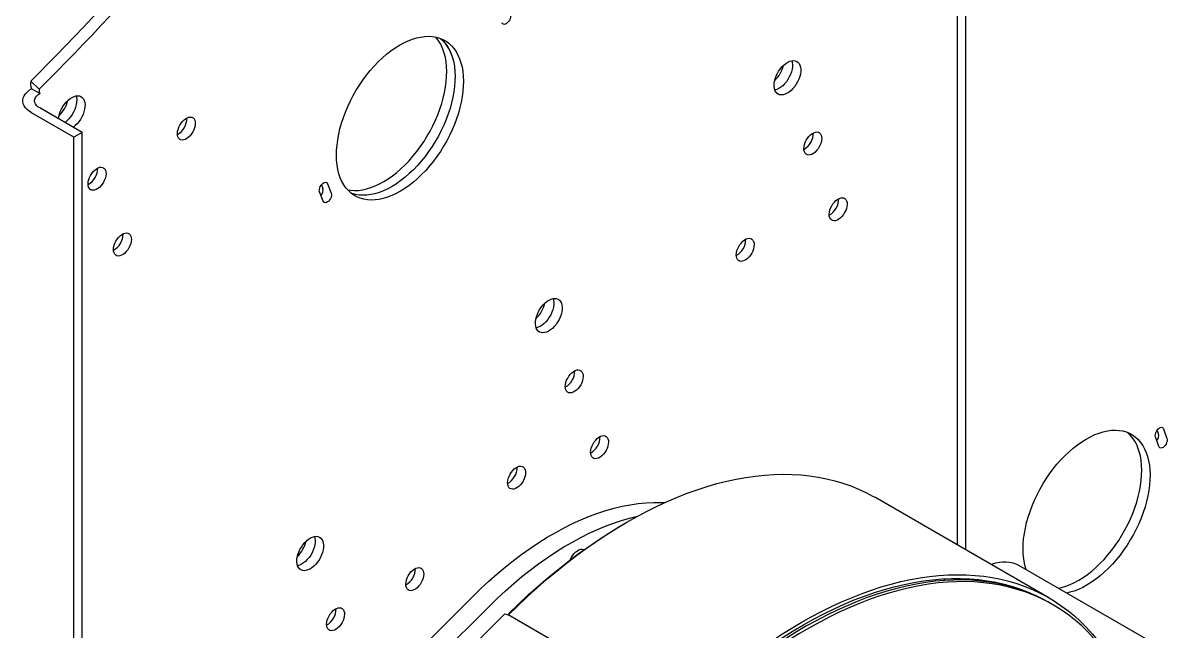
# Model space of a CAD drawing. Header units: millimetres. Extents: x 0 to 55611, y 0 to 32827.
# Drawn here: x 34469 to 35246, y 12400 to 12813 of the extents above; entities that cross this region are included whole.
import ezdxf

# ---------------------------------------------------------------- set-up
doc = ezdxf.new("R2010")
doc.units = ezdxf.units.MM
doc.header["$LTSCALE"] = 10
doc.linetypes.add('SLD-Continua', pattern=[0])
doc.layers.add('EQUIPO', color=30, linetype='SLD-Continua')

msp = doc.modelspace()

# ---------------------------------------------------------------- linework, layer by layer
at = {"layer": 'EQUIPO', "linetype": 'SLD-Continua', "lineweight": 25}
for p, q in [((35103.61, 13323.83), (35103.61, 12458.25)), ((35109.27, 13327.1), (35109.27, 12454.98)), ((34480.48, 12767.99), (34474.61, 12773.33)), ((34480.79, 12764.88), (34475.14, 12768.15)), ((34503.99, 12735.16), (34475.14, 12751.82)), ((34509.64, 12738.43), (34480.79, 12755.09)), ((34509.64, 12738.43), (34503.99, 12735.16)), ((34503.99, 11731.68), (34503.99, 12735.16)), ((34509.64, 11734.94), (34509.64, 12738.43)), ((34672.05, 12702.95), (34673.01, 12700.45)), ((34676.21, 12703.56), (34678.67, 12697.18)), ((34673.19, 12691.72), (34670.73, 12698.09)), ((35240.52, 12525.12), (35238.29, 12531.72)), ((35240.41, 12533.68), (35239.51, 12536.32)), ((35243.84, 12537.01), (35246.07, 12530.41)), ((34902.75, 12487.03), (34905.14, 12486.93)), ((35165.94, 12422.27), (35047.67, 12490.54)), ((35145.23, 12444.45), (35234.76, 12392.77)), ((35094.63, 12435.17), (35095.19, 12434.05)), ((34686.19, 12334.83), (34774.76, 12423.19)), ((34697.5, 12328.3), (34786.07, 12416.66)), ((35168.42, 12417.66), (35166.44, 12418.8)), ((34796.21, 12411.04), (34715.21, 12330.23)), ((34917.01, 12342.35), (34798.78, 12410.6)), ((34799.64, 12411.41), (34799.23, 12411.65)), ((34799.41, 12411.18), (34799.23, 12411.65))]:
    msp.add_line(p, q, dxfattribs=at)
at = {"layer": 'EQUIPO', "linetype": 'SLD-Continua', "lineweight": 25, "flags": 128}
for points in [[(34602.75, 12914.21), (34597.43, 12907.79), (34592.03, 12901.33), (34586.54, 12894.83), (34580.97, 12888.29), (34575.34, 12881.74), (34569.63, 12875.17), (34563.87, 12868.58), (34558.06, 12862), (34552.2, 12855.42), (34546.3, 12848.84), (34540.36, 12842.29), (34534.4, 12835.76), (34528.41, 12829.26), (34522.41, 12822.81), (34516.4, 12816.39), (34510.39, 12810.03), (34504.38, 12803.73), (34498.38, 12797.49), (34492.4, 12791.33), (34486.44, 12785.24), (34480.51, 12779.24), (34474.61, 12773.33)], [(34608.62, 12908.87), (34603.3, 12902.45), (34597.89, 12895.99), (34592.4, 12889.49), (34586.84, 12882.96), (34581.2, 12876.4), (34575.5, 12869.83), (34569.74, 12863.24), (34563.92, 12856.66), (34558.06, 12850.08), (34552.16, 12843.51), (34546.23, 12836.95), (34540.26, 12830.42), (34534.28, 12823.93), (34528.28, 12817.47), (34522.27, 12811.05), (34516.26, 12804.69), (34510.25, 12798.39), (34504.25, 12792.15), (34498.26, 12785.99), (34492.3, 12779.9), (34486.37, 12773.9), (34480.48, 12767.99)], [(34800.19, 12818.41), (34800.35, 12817.64), (34800.32, 12816.75), (34800.09, 12815.78), (34799.68, 12814.8), (34799.12, 12813.88), (34798.44, 12813.08), (34797.7, 12812.47), (34796.94, 12812.06), (34796.21, 12811.91), (34795.57, 12812.01), (34795.06, 12812.36), (34794.7, 12812.94)], [(34684.83, 12707.74), (34683.91, 12710.45), (34683.2, 12713.33), (34682.67, 12716.37), (34682.35, 12719.56), (34682.23, 12722.89), (34682.31, 12726.33), (34682.59, 12729.87), (34683.06, 12733.5), (34683.74, 12737.2), (34684.61, 12740.95), (34685.67, 12744.73), (34686.91, 12748.53), (34688.33, 12752.33), (34689.93, 12756.11), (34691.69, 12759.85), (34693.61, 12763.53), (34695.67, 12767.15), (34697.88, 12770.67), (34700.21, 12774.09), (34702.66, 12777.39), (34705.21, 12780.55), (34707.86, 12783.57), (34710.59, 12786.41), (34713.39, 12789.08), (34716.24, 12791.56), (34719.14, 12793.83), (34722.06, 12795.9), (34725, 12797.73), (34727.95, 12799.34), (34730.88, 12800.71), (34733.78, 12801.84), (34736.65, 12802.71), (34739.46, 12803.33), (34742.2, 12803.69), (34744.87, 12803.8), (34747.45, 12803.64), (34749.92, 12803.23), (34752.28, 12802.56), (34754.51, 12801.63), (34756.61, 12800.46), (34758.56, 12799.04), (34760.36, 12797.38), (34761.99, 12795.5), (34763.45, 12793.39), (34764.74, 12791.07), (34765.84, 12788.56), (34766.75, 12785.85), (34767.47, 12782.97), (34767.99, 12779.93), (34768.31, 12776.73), (34768.44, 12773.41), (34768.36, 12769.97), (34768.08, 12766.42), (34767.6, 12762.79), (34766.93, 12759.09), (34766.06, 12755.35), (34765, 12751.56), (34763.75, 12747.76), (34762.33, 12743.97), (34760.74, 12740.19), (34758.97, 12736.45), (34757.06, 12732.77), (34754.99, 12729.15), (34752.79, 12725.63), (34750.46, 12722.21), (34748.01, 12718.91), (34745.45, 12715.74), (34742.8, 12712.73), (34740.07, 12709.89), (34737.28, 12707.22), (34734.42, 12704.74), (34731.53, 12702.46), (34728.6, 12700.4), (34725.66, 12698.56), (34722.72, 12696.95), (34719.79, 12695.58), (34716.88, 12694.46), (34714.02, 12693.59), (34711.21, 12692.97), (34708.46, 12692.6), (34705.79, 12692.5), (34703.22, 12692.66), (34700.74, 12693.07), (34698.38, 12693.74), (34696.15, 12694.67), (34694.05, 12695.84), (34692.1, 12697.26), (34690.31, 12698.92), (34688.67, 12700.8), (34687.21, 12702.91), (34685.93, 12705.22), (34684.83, 12707.74)], [(34752.85, 12802.35), (34752.91, 12802.3), (34754.7, 12800.65), (34756.33, 12798.76), (34757.8, 12796.66), (34759.08, 12794.34), (34760.18, 12791.82), (34761.09, 12789.12), (34761.81, 12786.24), (34762.33, 12783.19), (34762.66, 12780), (34762.78, 12776.68), (34762.7, 12773.23), (34762.42, 12769.69), (34761.94, 12766.06), (34761.27, 12762.36), (34760.4, 12758.61), (34759.34, 12754.83), (34758.1, 12751.03), (34756.67, 12747.23), (34755.08, 12743.46), (34753.32, 12739.72), (34751.4, 12736.03), (34749.34, 12732.42), (34747.13, 12728.89), (34744.8, 12725.47), (34742.35, 12722.17), (34739.8, 12719.01), (34737.15, 12716), (34734.42, 12713.15), (34731.62, 12710.48), (34728.77, 12708), (34725.87, 12705.73), (34722.94, 12703.67), (34720, 12701.83), (34717.06, 12700.22), (34714.13, 12698.85), (34711.23, 12697.73), (34708.36, 12696.85), (34705.55, 12696.23), (34702.8, 12695.87), (34700.14, 12695.77), (34697.56, 12695.92), (34695.09, 12696.34), (34692.73, 12697.01), (34692.16, 12697.21)], [(34689.73, 12699.54), (34691.9, 12699.19), (34694.48, 12699.03), (34697.15, 12699.13), (34699.89, 12699.5), (34702.7, 12700.12), (34705.57, 12700.99), (34708.47, 12702.12), (34711.4, 12703.49), (34714.35, 12705.09), (34717.29, 12706.93), (34720.21, 12709), (34723.11, 12711.27), (34725.96, 12713.75), (34728.76, 12716.42), (34731.49, 12719.26), (34734.14, 12722.27), (34736.69, 12725.44), (34739.14, 12728.74), (34741.47, 12732.16), (34743.68, 12735.68), (34745.74, 12739.3), (34747.66, 12742.98), (34749.42, 12746.72), (34751.02, 12750.5), (34752.44, 12754.3), (34753.68, 12758.09), (34754.74, 12761.88), (34755.61, 12765.63), (34756.29, 12769.32), (34756.77, 12772.95), (34757.04, 12776.5), (34757.12, 12779.94), (34757, 12783.27), (34756.68, 12786.46), (34756.15, 12789.5), (34755.44, 12792.38), (34754.52, 12795.09)], [(34760.18, 12791.82), (34761.09, 12789.12), (34761.81, 12786.24), (34762.33, 12783.19), (34762.66, 12780), (34762.78, 12776.68), (34762.7, 12773.23), (34762.42, 12769.69), (34761.94, 12766.06), (34761.27, 12762.36), (34760.4, 12758.61), (34759.34, 12754.83), (34758.1, 12751.03), (34756.67, 12747.23), (34755.08, 12743.46), (34753.32, 12739.72), (34751.4, 12736.03), (34749.34, 12732.42), (34747.13, 12728.89), (34744.8, 12725.47), (34742.35, 12722.17), (34739.8, 12719.01), (34737.15, 12716), (34734.42, 12713.15), (34731.62, 12710.48), (34728.77, 12708), (34725.87, 12705.73), (34722.94, 12703.67), (34720, 12701.83), (34717.06, 12700.22), (34714.13, 12698.85), (34711.23, 12697.73), (34708.36, 12696.85), (34705.55, 12696.23), (34702.8, 12695.87), (34700.14, 12695.77), (34697.56, 12695.92), (34695.09, 12696.34), (34692.73, 12697.01), (34692.16, 12697.21)], [(34996.93, 12784.13), (34997.29, 12782.83), (34997.46, 12781.38), (34997.43, 12779.8), (34997.19, 12778.13), (34996.76, 12776.4), (34996.15, 12774.65), (34995.36, 12772.93), (34994.41, 12771.26), (34993.33, 12769.7), (34992.15, 12768.26), (34990.87, 12767), (34989.55, 12765.92), (34988.2, 12765.06), (34986.85, 12764.44), (34985.54, 12764.07), (34984.29, 12763.96), (34983.14, 12764.11), (34982.1, 12764.51), (34981.21, 12765.17), (34980.47, 12766.05), (34979.92, 12767.16), (34979.55, 12768.45), (34979.38, 12769.9), (34979.42, 12771.48), (34979.65, 12773.16), (34980.08, 12774.89), (34980.7, 12776.63), (34981.49, 12778.36), (34982.43, 12780.02), (34983.51, 12781.59), (34984.7, 12783.02), (34985.97, 12784.29), (34987.3, 12785.36), (34988.65, 12786.22), (34989.99, 12786.84), (34991.31, 12787.21), (34992.55, 12787.33), (34993.71, 12787.18), (34994.74, 12786.77), (34995.64, 12786.12), (34996.37, 12785.23), (34996.93, 12784.13)], [(34991.34, 12787.22), (34991.64, 12786.1), (34991.81, 12784.65), (34991.77, 12783.07), (34991.54, 12781.39), (34991.11, 12779.66), (34990.49, 12777.92), (34989.7, 12776.19), (34988.75, 12774.53), (34987.68, 12772.96), (34986.49, 12771.53), (34985.22, 12770.26), (34983.89, 12769.19), (34982.54, 12768.33), (34981.19, 12767.71), (34979.88, 12767.34), (34979.85, 12767.33)], [(34991.34, 12787.22), (34991.64, 12786.1), (34991.81, 12784.65), (34991.77, 12783.07), (34991.54, 12781.39), (34991.11, 12779.66), (34990.49, 12777.92), (34989.7, 12776.19), (34988.75, 12774.53), (34987.68, 12772.96), (34986.49, 12771.53), (34985.22, 12770.26), (34983.89, 12769.19), (34982.54, 12768.33), (34981.19, 12767.71), (34979.88, 12767.34), (34979.85, 12767.33)], [(34475.14, 12751.82), (34473.53, 12752.86), (34472.16, 12754.01), (34471.04, 12755.24), (34470.18, 12756.55), (34469.6, 12757.9), (34469.31, 12759.29), (34469.31, 12760.68), (34469.6, 12762.06), (34470.18, 12763.42), (34471.04, 12764.72), (34472.16, 12765.96), (34473.53, 12767.1), (34475.14, 12768.15)], [(34480.79, 12755.09), (34479.57, 12755.91), (34478.59, 12756.84), (34477.86, 12757.84), (34477.42, 12758.9), (34477.28, 12759.98), (34477.42, 12761.07), (34477.86, 12762.12), (34478.59, 12763.13), (34479.57, 12764.06), (34480.79, 12764.88)], [(34493.47, 12747.77), (34493.68, 12749.25), (34494.11, 12750.98), (34494.73, 12752.73), (34495.52, 12754.45), (34496.47, 12756.11), (34497.54, 12757.68), (34498.73, 12759.11), (34500, 12760.38), (34501.33, 12761.46), (34502.68, 12762.31), (34504.03, 12762.93), (34505.34, 12763.31), (34506.58, 12763.42), (34507.74, 12763.27), (34508.77, 12762.86), (34509.67, 12762.21), (34510.4, 12761.32), (34510.96, 12760.22)], [(34505.37, 12763.31), (34505.67, 12762.19), (34505.84, 12760.74), (34505.8, 12759.16), (34505.57, 12757.48), (34505.14, 12755.76), (34504.52, 12754.01), (34503.73, 12752.28), (34502.79, 12750.62), (34501.71, 12749.06), (34500.52, 12747.62), (34499.25, 12746.35), (34497.92, 12745.28), (34497.86, 12745.23)], [(34505.37, 12763.31), (34505.67, 12762.19), (34505.84, 12760.74), (34505.8, 12759.16), (34505.57, 12757.48), (34505.14, 12755.76), (34504.52, 12754.01), (34503.73, 12752.28), (34502.79, 12750.62), (34501.71, 12749.06), (34500.52, 12747.62), (34499.25, 12746.35), (34497.92, 12745.28), (34497.86, 12745.23)], [(34510.96, 12760.22), (34511.33, 12758.93), (34511.49, 12757.47), (34511.46, 12755.89), (34511.23, 12754.22), (34510.79, 12752.49), (34510.18, 12750.74), (34509.39, 12749.02), (34508.44, 12747.36), (34507.37, 12745.79), (34506.18, 12744.36), (34504.91, 12743.09), (34503.58, 12742.01), (34503.52, 12741.97)], [(34586, 12746.8), (34586.29, 12745.71), (34586.37, 12744.46), (34586.24, 12743.1), (34585.91, 12741.67), (34585.39, 12740.22), (34584.7, 12738.81), (34583.85, 12737.46), (34582.89, 12736.25), (34581.83, 12735.2), (34580.73, 12734.34), (34579.6, 12733.72), (34578.51, 12733.35), (34577.47, 12733.25), (34576.53, 12733.41), (34575.71, 12733.83), (34575.05, 12734.5), (34574.58, 12735.4), (34574.29, 12736.49), (34574.21, 12737.73), (34574.34, 12739.09), (34574.67, 12740.52), (34575.19, 12741.97), (34575.88, 12743.39), (34576.73, 12744.73), (34577.69, 12745.95), (34578.75, 12747), (34579.85, 12747.85), (34580.97, 12748.47), (34582.07, 12748.84), (34583.11, 12748.95), (34584.05, 12748.79), (34584.87, 12748.36), (34585.52, 12747.69), (34586, 12746.8)], [(35011.36, 12736.65), (35011.64, 12735.56), (35011.72, 12734.32), (35011.6, 12732.96), (35011.27, 12731.53), (35010.75, 12730.08), (35010.05, 12728.66), (35009.21, 12727.32), (35008.24, 12726.1), (35007.19, 12725.05), (35006.08, 12724.2), (35004.96, 12723.58), (35003.86, 12723.21), (35002.82, 12723.1), (35001.88, 12723.26), (35001.07, 12723.69), (35000.41, 12724.36), (34999.93, 12725.25), (34999.64, 12726.34), (34999.56, 12727.59), (34999.69, 12728.95), (35000.02, 12730.37), (35000.54, 12731.82), (35001.23, 12733.24), (35002.08, 12734.58), (35003.04, 12735.8), (35004.1, 12736.85), (35005.21, 12737.7), (35006.33, 12738.32), (35007.43, 12738.69), (35008.46, 12738.8), (35009.41, 12738.64), (35010.22, 12738.22), (35010.88, 12737.55), (35011.36, 12736.65)], [(34525.39, 12712.74), (34525.67, 12711.66), (34525.75, 12710.41), (34525.63, 12709.05), (34525.3, 12707.62), (34524.78, 12706.17), (34524.08, 12704.75), (34523.24, 12703.41), (34522.27, 12702.19), (34521.22, 12701.14), (34520.11, 12700.29), (34518.99, 12699.67), (34517.89, 12699.3), (34516.85, 12699.19), (34515.91, 12699.36), (34515.1, 12699.78), (34514.44, 12700.45), (34513.96, 12701.34), (34513.67, 12702.43), (34513.59, 12703.68), (34513.72, 12705.04), (34514.05, 12706.47), (34514.57, 12707.92), (34515.27, 12709.33), (34516.11, 12710.68), (34517.08, 12711.89), (34518.13, 12712.94), (34519.24, 12713.8), (34520.36, 12714.42), (34521.46, 12714.79), (34522.5, 12714.89), (34523.44, 12714.73), (34524.25, 12714.31), (34524.91, 12713.64), (34525.39, 12712.74)], [(34670.73, 12698.09), (34670.57, 12698.86), (34670.6, 12699.75), (34670.83, 12700.72), (34671.24, 12701.7), (34671.8, 12702.62), (34672.47, 12703.42), (34673.22, 12704.04), (34673.98, 12704.44), (34674.7, 12704.59), (34675.35, 12704.49), (34675.86, 12704.14), (34676.21, 12703.56)], [(34678.67, 12697.18), (34678.83, 12696.42), (34678.8, 12695.52), (34678.57, 12694.55), (34678.16, 12693.57), (34677.6, 12692.66), (34676.93, 12691.86), (34676.18, 12691.24), (34675.42, 12690.84), (34674.7, 12690.69), (34674.05, 12690.79), (34673.54, 12691.14), (34673.19, 12691.72)], [(35028.58, 12691.96), (35028.86, 12690.87), (35028.94, 12689.63), (35028.81, 12688.26), (35028.49, 12686.84), (35027.97, 12685.39), (35027.27, 12683.97), (35026.43, 12682.63), (35025.46, 12681.41), (35024.41, 12680.36), (35023.3, 12679.51), (35022.18, 12678.89), (35021.08, 12678.52), (35020.04, 12678.41), (35019.1, 12678.57), (35018.28, 12678.99), (35017.63, 12679.66), (35017.15, 12680.56), (35016.86, 12681.65), (35016.78, 12682.89), (35016.91, 12684.25), (35017.24, 12685.68), (35017.76, 12687.13), (35018.45, 12688.55), (35019.3, 12689.89), (35020.26, 12691.11), (35021.32, 12692.16), (35022.42, 12693.01), (35023.55, 12693.63), (35024.65, 12694), (35025.68, 12694.11), (35026.63, 12693.95), (35027.44, 12693.53), (35028.1, 12692.86), (35028.58, 12691.96)], [(34542.61, 12668.05), (34542.89, 12666.96), (34542.97, 12665.72), (34542.85, 12664.36), (34542.52, 12662.93), (34542, 12661.48), (34541.3, 12660.06), (34540.46, 12658.72), (34539.49, 12657.5), (34538.44, 12656.45), (34537.33, 12655.6), (34536.21, 12654.98), (34535.11, 12654.61), (34534.07, 12654.5), (34533.13, 12654.66), (34532.32, 12655.09), (34531.66, 12655.76), (34531.18, 12656.65), (34530.89, 12657.74), (34530.81, 12658.99), (34530.94, 12660.35), (34531.27, 12661.78), (34531.79, 12663.22), (34532.48, 12664.64), (34533.33, 12665.98), (34534.3, 12667.2), (34535.35, 12668.25), (34536.46, 12669.1), (34537.58, 12669.73), (34538.68, 12670.1), (34539.72, 12670.2), (34540.66, 12670.04), (34541.47, 12669.62), (34542.13, 12668.95), (34542.61, 12668.05)], [(34965.45, 12664.44), (34965.73, 12663.35), (34965.81, 12662.1), (34965.68, 12660.74), (34965.36, 12659.31), (34964.83, 12657.86), (34964.14, 12656.44), (34963.3, 12655.1), (34962.33, 12653.89), (34961.27, 12652.83), (34960.17, 12651.98), (34959.05, 12651.36), (34957.95, 12650.99), (34956.91, 12650.89), (34955.97, 12651.05), (34955.15, 12651.47), (34954.5, 12652.14), (34954.02, 12653.03), (34953.73, 12654.12), (34953.65, 12655.37), (34953.78, 12656.73), (34954.11, 12658.16), (34954.63, 12659.61), (34955.32, 12661.03), (34956.17, 12662.37), (34957.13, 12663.58), (34958.19, 12664.64), (34959.29, 12665.49), (34960.42, 12666.11), (34961.51, 12666.48), (34962.55, 12666.58), (34963.49, 12666.42), (34964.31, 12666), (34964.97, 12665.33), (34965.45, 12664.44)], [(34834.91, 12622.49), (34835.27, 12621.2), (34835.44, 12619.75), (34835.41, 12618.17), (34835.17, 12616.49), (34834.74, 12614.77), (34834.12, 12613.02), (34833.33, 12611.29), (34832.39, 12609.63), (34831.31, 12608.07), (34830.12, 12606.63), (34828.85, 12605.36), (34827.53, 12604.29), (34826.17, 12603.43), (34824.83, 12602.81), (34823.52, 12602.44), (34822.27, 12602.33), (34821.12, 12602.47), (34820.08, 12602.88), (34819.19, 12603.53), (34818.45, 12604.42), (34817.9, 12605.53), (34817.53, 12606.82), (34817.36, 12608.27), (34817.39, 12609.85), (34817.63, 12611.53), (34818.06, 12613.26), (34818.68, 12615), (34819.47, 12616.73), (34820.41, 12618.39), (34821.49, 12619.96), (34822.68, 12621.39), (34823.95, 12622.66), (34825.27, 12623.73), (34826.63, 12624.59), (34827.97, 12625.21), (34829.28, 12625.58), (34830.53, 12625.69), (34831.68, 12625.55), (34832.72, 12625.14), (34833.62, 12624.49), (34834.35, 12623.6), (34834.91, 12622.49)], [(34829.31, 12625.59), (34829.61, 12624.47), (34829.78, 12623.02), (34829.75, 12621.43), (34829.51, 12619.76), (34829.08, 12618.03), (34828.47, 12616.28), (34827.68, 12614.56), (34826.73, 12612.9), (34825.65, 12611.33), (34824.47, 12609.9), (34823.19, 12608.63), (34821.87, 12607.56), (34820.52, 12606.7), (34819.17, 12606.08), (34817.86, 12605.7), (34817.83, 12605.7)], [(34829.31, 12625.59), (34829.61, 12624.47), (34829.78, 12623.02), (34829.75, 12621.43), (34829.51, 12619.76), (34829.08, 12618.03), (34828.47, 12616.28), (34827.68, 12614.56), (34826.73, 12612.9), (34825.65, 12611.33), (34824.47, 12609.9), (34823.19, 12608.63), (34821.87, 12607.56), (34820.52, 12606.7), (34819.17, 12606.08), (34817.86, 12605.7), (34817.83, 12605.7)], [(34849.33, 12575.02), (34849.62, 12573.93), (34849.7, 12572.68), (34849.57, 12571.32), (34849.24, 12569.9), (34848.72, 12568.45), (34848.03, 12567.03), (34847.18, 12565.69), (34846.22, 12564.47), (34845.16, 12563.42), (34844.06, 12562.57), (34842.93, 12561.95), (34841.84, 12561.58), (34840.8, 12561.47), (34839.86, 12561.63), (34839.04, 12562.05), (34838.38, 12562.72), (34837.91, 12563.62), (34837.62, 12564.71), (34837.54, 12565.95), (34837.67, 12567.31), (34838, 12568.74), (34838.52, 12570.19), (34839.21, 12571.61), (34840.06, 12572.95), (34841.02, 12574.17), (34842.08, 12575.22), (34843.18, 12576.07), (34844.3, 12576.69), (34845.4, 12577.06), (34846.44, 12577.17), (34847.38, 12577.01), (34848.2, 12576.58), (34848.85, 12575.91), (34849.33, 12575.02)], [(34866.55, 12530.33), (34866.84, 12529.24), (34866.92, 12527.99), (34866.79, 12526.63), (34866.46, 12525.2), (34865.94, 12523.76), (34865.25, 12522.34), (34864.4, 12521), (34863.44, 12519.78), (34862.38, 12518.73), (34861.28, 12517.88), (34860.15, 12517.26), (34859.06, 12516.89), (34858.02, 12516.78), (34857.08, 12516.94), (34856.26, 12517.36), (34855.6, 12518.03), (34855.12, 12518.93), (34854.84, 12520.02), (34854.76, 12521.26), (34854.89, 12522.62), (34855.21, 12524.05), (34855.74, 12525.5), (34856.43, 12526.92), (34857.27, 12528.26), (34858.24, 12529.48), (34859.3, 12530.53), (34860.4, 12531.38), (34861.52, 12532), (34862.62, 12532.37), (34863.66, 12532.48), (34864.6, 12532.32), (34865.42, 12531.89), (34866.07, 12531.22), (34866.55, 12530.33)], [(35150.61, 12441.34), (35150.13, 12442.85), (35149.41, 12445.73), (35148.89, 12448.78), (35148.57, 12451.97), (35148.44, 12455.29), (35148.52, 12458.74), (35148.8, 12462.28), (35149.28, 12465.91), (35149.95, 12469.61), (35150.82, 12473.36), (35151.88, 12477.14), (35153.12, 12480.94), (35154.55, 12484.74), (35156.14, 12488.51), (35157.9, 12492.25), (35159.82, 12495.94), (35161.89, 12499.55), (35164.09, 12503.08), (35166.42, 12506.5), (35168.87, 12509.8), (35171.43, 12512.96), (35174.07, 12515.97), (35176.8, 12518.82), (35179.6, 12521.49), (35182.46, 12523.96), (35185.35, 12526.24), (35188.28, 12528.3), (35191.22, 12530.14), (35194.16, 12531.75), (35197.09, 12533.12), (35200, 12534.24), (35202.86, 12535.12), (35205.67, 12535.74), (35208.42, 12536.1), (35211.09, 12536.2), (35213.66, 12536.05), (35216.14, 12535.63), (35218.5, 12534.96), (35220.73, 12534.04), (35222.83, 12532.86), (35224.78, 12531.44), (35226.57, 12529.79), (35228.21, 12527.9), (35229.67, 12525.8), (35230.95, 12523.48), (35232.05, 12520.96)], [(35238.29, 12531.72), (35238.15, 12532.5), (35238.21, 12533.41), (35238.46, 12534.39), (35238.89, 12535.36), (35239.47, 12536.27), (35240.16, 12537.04), (35240.91, 12537.64), (35241.67, 12538.01), (35242.38, 12538.13), (35243.01, 12538), (35243.51, 12537.61), (35243.84, 12537.01)], [(35172.41, 12428.76), (35174.58, 12429.26), (35177.44, 12430.13), (35180.34, 12431.26), (35183.27, 12432.63), (35186.22, 12434.23), (35189.16, 12436.07), (35192.08, 12438.14), (35194.98, 12440.41), (35197.83, 12442.89), (35200.63, 12445.56), (35203.36, 12448.4), (35206.01, 12451.42), (35208.57, 12454.58), (35211.01, 12457.88), (35213.35, 12461.3), (35215.55, 12464.82), (35217.61, 12468.44), (35219.53, 12472.12), (35221.29, 12475.86), (35222.89, 12479.64), (35224.31, 12483.44), (35225.56, 12487.24), (35226.61, 12491.02), (35227.48, 12494.77), (35228.16, 12498.46), (35228.64, 12502.09), (35228.92, 12505.64), (35228.99, 12509.08), (35228.87, 12512.41), (35228.55, 12515.6), (35228.03, 12518.64), (35227.31, 12521.52), (35226.4, 12524.23)], [(35246.07, 12530.41), (35246.21, 12529.63), (35246.15, 12528.72), (35245.89, 12527.74), (35245.46, 12526.77), (35244.89, 12525.86), (35244.2, 12525.09), (35243.45, 12524.49), (35242.69, 12524.12), (35241.97, 12524), (35241.35, 12524.13), (35240.85, 12524.52), (35240.52, 12525.12)], [(35232.05, 12520.96), (35232.96, 12518.26), (35233.68, 12515.38), (35234.2, 12512.33), (35234.53, 12509.14), (35234.65, 12505.82), (35234.57, 12502.37), (35234.29, 12498.83), (35233.82, 12495.2), (35233.14, 12491.5), (35232.27, 12487.75), (35231.21, 12483.97), (35229.97, 12480.17), (35228.55, 12476.37), (35226.95, 12472.6), (35225.19, 12468.86), (35223.27, 12465.17), (35221.21, 12461.56), (35219, 12458.03), (35216.67, 12454.61), (35214.22, 12451.31), (35211.67, 12448.15), (35209.02, 12445.14), (35206.29, 12442.29), (35203.49, 12439.62), (35200.64, 12437.15), (35197.74, 12434.87), (35194.81, 12432.81), (35191.87, 12430.97), (35188.93, 12429.36), (35186, 12427.99), (35183.1, 12426.87), (35180.23, 12425.99), (35178.06, 12425.49)], [(34810.23, 12509.59), (34810.51, 12508.5), (34810.59, 12507.26), (34810.47, 12505.9), (34810.14, 12504.47), (34809.62, 12503.02), (34808.92, 12501.6), (34808.08, 12500.26), (34807.11, 12499.04), (34806.06, 12497.99), (34804.95, 12497.14), (34803.83, 12496.52), (34802.73, 12496.15), (34801.69, 12496.04), (34800.75, 12496.2), (34799.94, 12496.62), (34799.28, 12497.3), (34798.8, 12498.19), (34798.51, 12499.28), (34798.43, 12500.52), (34798.56, 12501.89), (34798.89, 12503.31), (34799.41, 12504.76), (34800.1, 12506.18), (34800.95, 12507.52), (34801.91, 12508.74), (34802.97, 12509.79), (34804.08, 12510.64), (34805.2, 12511.26), (34806.3, 12511.63), (34807.33, 12511.74), (34808.28, 12511.58), (34809.09, 12511.16), (34809.75, 12510.49), (34810.23, 12509.59)], [(34798.8, 12410.57), (34805.28, 12416.92), (34811.83, 12423.08), (34818.43, 12429.05), (34825.08, 12434.84), (34831.78, 12440.43), (34838.52, 12445.81), (34845.29, 12450.99), (34852.09, 12455.96), (34858.92, 12460.72), (34865.76, 12465.26), (34872.61, 12469.58), (34879.48, 12473.67), (34886.34, 12477.53), (34893.19, 12481.16), (34900.04, 12484.55), (34906.87, 12487.71), (34913.67, 12490.62), (34920.45, 12493.3), (34927.19, 12495.72), (34933.9, 12497.9), (34940.55, 12499.83), (34947.16, 12501.51), (34953.71, 12502.94), (34960.2, 12504.11), (34966.63, 12505.03), (34972.98, 12505.7), (34979.25, 12506.11), (34985.44, 12506.26), (34991.54, 12506.15), (34997.55, 12505.79), (35003.46, 12505.18), (35009.26, 12504.31), (35014.96, 12503.18), (35020.55, 12501.8), (35026.01, 12500.17), (35031.36, 12498.29), (35036.58, 12496.15), (35041.66, 12493.77), (35046.62, 12491.14), (35047.67, 12490.54)], [(34774.76, 12423.19), (34780.19, 12428.48), (34785.69, 12433.57), (34791.24, 12438.47), (34796.84, 12443.17), (34802.48, 12447.65), (34808.16, 12451.92), (34813.86, 12455.96), (34819.59, 12459.78), (34825.33, 12463.36), (34831.07, 12466.71), (34836.81, 12469.81), (34842.54, 12472.67), (34848.25, 12475.28), (34853.94, 12477.63), (34859.59, 12479.73), (34865.2, 12481.57), (34870.77, 12483.15), (34876.28, 12484.46), (34881.72, 12485.51), (34887.1, 12486.29), (34892.4, 12486.8), (34897.62, 12487.05), (34902.75, 12487.03)], [(34786.07, 12416.66), (34791.5, 12421.95), (34797, 12427.04), (34802.55, 12431.94), (34808.15, 12436.64), (34813.8, 12441.12), (34819.47, 12445.39), (34825.18, 12449.43), (34830.9, 12453.25), (34836.64, 12456.83), (34842.38, 12460.18), (34848.12, 12463.28), (34853.85, 12466.14), (34859.56, 12468.75), (34865.25, 12471.1), (34870.9, 12473.2), (34876.52, 12475.04), (34882.08, 12476.62), (34886.72, 12477.74)], [(34799.23, 12411.65), (34805.8, 12418.01), (34812.43, 12424.19), (34819.13, 12430.17), (34825.87, 12435.96), (34832.66, 12441.54), (34839.49, 12446.91), (34846.35, 12452.06), (34853.24, 12457), (34860.15, 12461.72), (34867.07, 12466.2), (34874.01, 12470.46), (34878.05, 12472.84)], [(34672.88, 12460.86), (34673.25, 12459.57), (34673.42, 12458.12), (34673.38, 12456.54), (34673.15, 12454.86), (34672.72, 12453.13), (34672.1, 12451.39), (34671.31, 12449.66), (34670.37, 12448), (34669.29, 12446.43), (34668.1, 12445), (34666.83, 12443.73), (34665.5, 12442.66), (34664.15, 12441.8), (34662.81, 12441.18), (34661.49, 12440.81), (34660.25, 12440.69), (34659.09, 12440.84), (34658.06, 12441.25), (34657.16, 12441.9), (34656.43, 12442.79), (34655.87, 12443.89), (34655.51, 12445.19), (34655.34, 12446.64), (34655.37, 12448.22), (34655.61, 12449.89), (34656.04, 12451.62), (34656.65, 12453.37), (34657.44, 12455.09), (34658.39, 12456.76), (34659.47, 12458.32), (34660.66, 12459.76), (34661.93, 12461.02), (34663.25, 12462.1), (34664.6, 12462.96), (34665.95, 12463.58), (34667.26, 12463.95), (34668.51, 12464.06), (34669.66, 12463.91), (34670.7, 12463.51), (34671.59, 12462.85), (34672.33, 12461.97), (34672.88, 12460.86)], [(34667.29, 12463.96), (34667.59, 12462.84), (34667.76, 12461.38), (34667.73, 12459.8), (34667.49, 12458.13), (34667.06, 12456.4), (34666.44, 12454.65), (34665.65, 12452.93), (34664.71, 12451.27), (34663.63, 12449.7), (34662.44, 12448.27), (34661.17, 12447), (34659.85, 12445.92), (34658.5, 12445.07), (34657.15, 12444.44), (34655.84, 12444.07), (34655.81, 12444.07)], [(34667.29, 12463.96), (34667.59, 12462.84), (34667.76, 12461.38), (34667.73, 12459.8), (34667.49, 12458.13), (34667.06, 12456.4), (34666.44, 12454.65), (34665.65, 12452.93), (34664.71, 12451.27), (34663.63, 12449.7), (34662.44, 12448.27), (34661.17, 12447), (34659.85, 12445.92), (34658.5, 12445.07), (34657.15, 12444.44), (34655.84, 12444.07), (34655.81, 12444.07)], [(34841.04, 12448.09), (34841.21, 12448.52), (34841.89, 12449.9), (34842.71, 12451.21), (34843.66, 12452.4), (34844.69, 12453.43), (34845.77, 12454.26), (34846.86, 12454.87), (34847.94, 12455.23), (34848.95, 12455.34), (34849.87, 12455.18), (34850.4, 12454.94)], [(35126.45, 12445.06), (35127.57, 12445.46), (35129.92, 12446.12), (35132.3, 12446.56), (35134.67, 12446.78), (35137, 12446.76), (35139.25, 12446.52), (35141.4, 12446.04), (35143.4, 12445.35), (35145.23, 12444.45)], [(34741.12, 12440.65), (34741.41, 12439.56), (34741.49, 12438.32), (34741.36, 12436.96), (34741.03, 12435.53), (34740.51, 12434.08), (34739.82, 12432.66), (34738.97, 12431.32), (34738.01, 12430.1), (34736.95, 12429.05), (34735.84, 12428.2), (34734.72, 12427.58), (34733.62, 12427.21), (34732.59, 12427.1), (34731.64, 12427.26), (34730.83, 12427.69), (34730.17, 12428.36), (34729.69, 12429.25), (34729.41, 12430.34), (34729.33, 12431.59), (34729.45, 12432.95), (34729.78, 12434.38), (34730.3, 12435.83), (34731, 12437.24), (34731.84, 12438.59), (34732.81, 12439.8), (34733.86, 12440.85), (34734.97, 12441.71), (34736.09, 12442.33), (34737.19, 12442.7), (34738.23, 12442.8), (34739.17, 12442.64), (34739.99, 12442.22), (34740.64, 12441.55), (34741.12, 12440.65)], [(34917.07, 12342.3), (34923.55, 12348.64), (34930.09, 12354.81), (34936.69, 12360.78), (34943.35, 12366.56), (34950.04, 12372.15), (34956.78, 12377.54), (34963.56, 12382.72), (34970.36, 12387.69), (34977.18, 12392.45), (34984.03, 12396.99), (34990.88, 12401.3), (34997.74, 12405.39), (35004.6, 12409.25), (35011.46, 12412.88), (35018.3, 12416.28), (35025.13, 12419.43), (35031.94, 12422.35), (35038.71, 12425.02), (35045.46, 12427.45), (35052.16, 12429.63), (35058.82, 12431.56), (35065.43, 12433.24), (35071.98, 12434.67), (35078.47, 12435.84), (35084.89, 12436.76), (35091.24, 12437.42), (35097.52, 12437.83), (35103.71, 12437.98), (35109.81, 12437.88), (35115.81, 12437.52), (35121.72, 12436.9), (35127.53, 12436.03), (35133.23, 12434.91), (35138.81, 12433.53), (35144.28, 12431.89), (35149.63, 12430.01), (35154.84, 12427.88), (35159.93, 12425.5), (35164.88, 12422.87), (35169.69, 12420), (35174.36, 12416.89), (35178.89, 12413.54), (35183.26, 12409.95), (35187.47, 12406.14), (35191.53, 12402.09), (35195.42, 12397.81), (35199.15, 12393.32), (35202.72, 12388.6), (35206.11, 12383.67), (35209.33, 12378.53), (35212.37, 12373.18), (35215.23, 12367.63), (35215.68, 12366.71)], [(34918.51, 12341.3), (34924.29, 12346.95), (34930.91, 12353.17), (34937.58, 12359.2), (34944.3, 12365.03), (34951.07, 12370.66), (34957.89, 12376.08), (34964.73, 12381.29), (34971.61, 12386.28), (34978.51, 12391.05), (34985.43, 12395.6), (34992.35, 12399.91), (34999.29, 12404), (35006.22, 12407.84), (35013.14, 12411.45), (35020.05, 12414.81), (35026.95, 12417.93), (35033.81, 12420.8), (35040.65, 12423.42), (35047.45, 12425.79), (35054.21, 12427.89), (35060.92, 12429.75), (35067.57, 12431.34), (35074.17, 12432.67), (35080.69, 12433.75), (35087.15, 12434.56), (35093.53, 12435.1), (35099.82, 12435.39), (35106.03, 12435.41), (35112.15, 12435.16), (35118.16, 12434.65), (35124.07, 12433.88), (35129.88, 12432.85), (35135.56, 12431.55), (35141.13, 12430), (35146.58, 12428.18), (35151.89, 12426.11), (35157.07, 12423.78), (35162.12, 12421.2), (35163.23, 12420.59)], [(35166.44, 12418.8), (35163.27, 12420.57), (35158.24, 12423.09), (35153.08, 12425.37), (35147.78, 12427.39), (35142.36, 12429.16), (35136.82, 12430.67), (35131.16, 12431.93), (35125.39, 12432.93), (35119.51, 12433.67), (35113.53, 12434.15), (35107.46, 12434.37), (35101.29, 12434.33), (35095.03, 12434.04), (35088.69, 12433.48), (35082.28, 12432.66), (35075.8, 12431.58), (35069.25, 12430.25), (35062.64, 12428.66), (35055.98, 12426.82), (35049.27, 12424.72), (35042.52, 12422.37), (35035.73, 12419.77), (35028.91, 12416.92), (35022.07, 12413.83), (35015.21, 12410.5), (35008.33, 12406.92), (35001.45, 12403.11), (34994.57, 12399.07), (34987.69, 12394.8), (34980.83, 12390.3), (34973.98, 12385.58), (34967.15, 12380.64), (34960.35, 12375.48), (34953.58, 12370.12), (34946.85, 12364.55), (34940.17, 12358.78), (34933.54, 12352.82), (34926.97, 12346.67), (34920.46, 12340.33)], [(35221.8, 12353.47), (35219.25, 12359.37), (35216.51, 12365.08), (35213.59, 12370.59), (35210.48, 12375.89), (35207.2, 12380.98), (35203.74, 12385.86), (35200.11, 12390.51), (35196.31, 12394.95), (35192.34, 12399.15), (35188.21, 12403.12), (35183.92, 12406.87), (35179.48, 12410.37), (35174.88, 12413.63), (35170.14, 12416.65), (35165.25, 12419.42), (35160.22, 12421.95), (35155.06, 12424.22), (35149.76, 12426.25), (35144.34, 12428.02), (35138.8, 12429.53), (35133.14, 12430.79), (35127.37, 12431.79), (35121.49, 12432.53), (35115.51, 12433.01), (35109.44, 12433.23), (35103.27, 12433.19), (35097.01, 12432.89), (35090.67, 12432.33), (35084.26, 12431.52), (35077.77, 12430.44), (35071.23, 12429.11), (35064.62, 12427.52), (35057.96, 12425.67), (35051.25, 12423.58), (35044.5, 12421.23), (35037.71, 12418.63), (35030.89, 12415.78), (35024.05, 12412.69), (35017.19, 12409.35), (35010.31, 12405.78), (35003.43, 12401.97), (34996.55, 12397.93), (34989.67, 12393.65), (34982.81, 12389.15), (34975.96, 12384.43), (34969.13, 12379.49), (34962.33, 12374.34), (34955.56, 12368.98), (34948.83, 12363.41), (34942.15, 12357.64), (34935.52, 12351.68), (34928.95, 12345.52), (34922.44, 12339.19)], [(35094.54, 12435.17), (35095.05, 12434.15), (35095.1, 12434.04)], [(35144.67, 12434.55), (35143.91, 12435.12), (35142.98, 12435.53)], [(34687.31, 12413.39), (34687.6, 12412.3), (34687.68, 12411.05), (34687.55, 12409.69), (34687.22, 12408.26), (34686.7, 12406.82), (34686.01, 12405.4), (34685.16, 12404.06), (34684.2, 12402.84), (34683.14, 12401.79), (34682.03, 12400.94), (34680.91, 12400.31), (34679.81, 12399.94), (34678.78, 12399.84), (34677.83, 12400), (34677.02, 12400.42), (34676.36, 12401.09), (34675.88, 12401.99), (34675.6, 12403.08), (34675.52, 12404.32), (34675.64, 12405.68), (34675.97, 12407.11), (34676.49, 12408.56), (34677.19, 12409.98), (34678.03, 12411.32), (34679, 12412.54), (34680.05, 12413.59), (34681.16, 12414.44), (34682.28, 12415.06), (34683.38, 12415.43), (34684.42, 12415.54), (34685.36, 12415.38), (34686.17, 12414.95), (34686.83, 12414.28), (34687.31, 12413.39)], [(34796.21, 12411.04), (34796.41, 12411.18), (34796.84, 12411.27), (34797.39, 12411.2), (34798.05, 12410.97), (34798.78, 12410.6)]]:
    msp.add_lwpolyline(points, dxfattribs=at)
at = {"layer": 'EQUIPO', "linetype": 'SLD-Continua', "lineweight": 25}
for centre, radius, start, end in [((34729.89, 12785.94), 26.28, 20.37835, 41.32767), ((34737.02, 12783.5), 24.61, 19.75192, 49.96222), ((34965.27, 12789.01), 21.07, 313.49439, 346.51098), ((34481.72, 12771.43), 7.36, 165.03009, 206.5105), ((34484.74, 12766.85), 4.41, 165.03009, 206.5105), ((34479.3, 12765.1), 21.07, 313.49439, 346.51098), ((34567.94, 12748.23), 12.76, 299.50536, 0.50002), ((34993.29, 12738.08), 12.76, 299.50536, 0.50002), ((34507.32, 12714.18), 12.76, 299.50536, 0.50002), ((34667.66, 12699.3), 5.48, 317.44643, 12.14304), ((35010.51, 12693.39), 12.76, 299.50536, 0.50002), ((34524.54, 12669.48), 12.76, 299.50536, 0.50002), ((34947.38, 12665.87), 12.76, 299.50536, 0.50002), ((34803.24, 12627.38), 21.07, 313.49439, 346.51098), ((34831.27, 12576.45), 12.76, 299.50536, 0.50002), ((34848.49, 12531.76), 12.76, 299.50536, 0.50002), ((35203.23, 12515.91), 24.61, 19.75192, 49.96222), ((35234.96, 12532.66), 5.54, 319.6537, 10.58259), ((34792.16, 12511.02), 12.76, 299.50536, 0.50002), ((34641.22, 12465.75), 21.07, 313.49439, 346.51098), ((34723.05, 12442.08), 12.76, 299.50536, 0.50002), ((34669.24, 12414.82), 12.76, 299.50536, 0.50002)]:
    msp.add_arc(centre, radius, start, end, dxfattribs=at)

doc.saveas('drawing.dxf')
